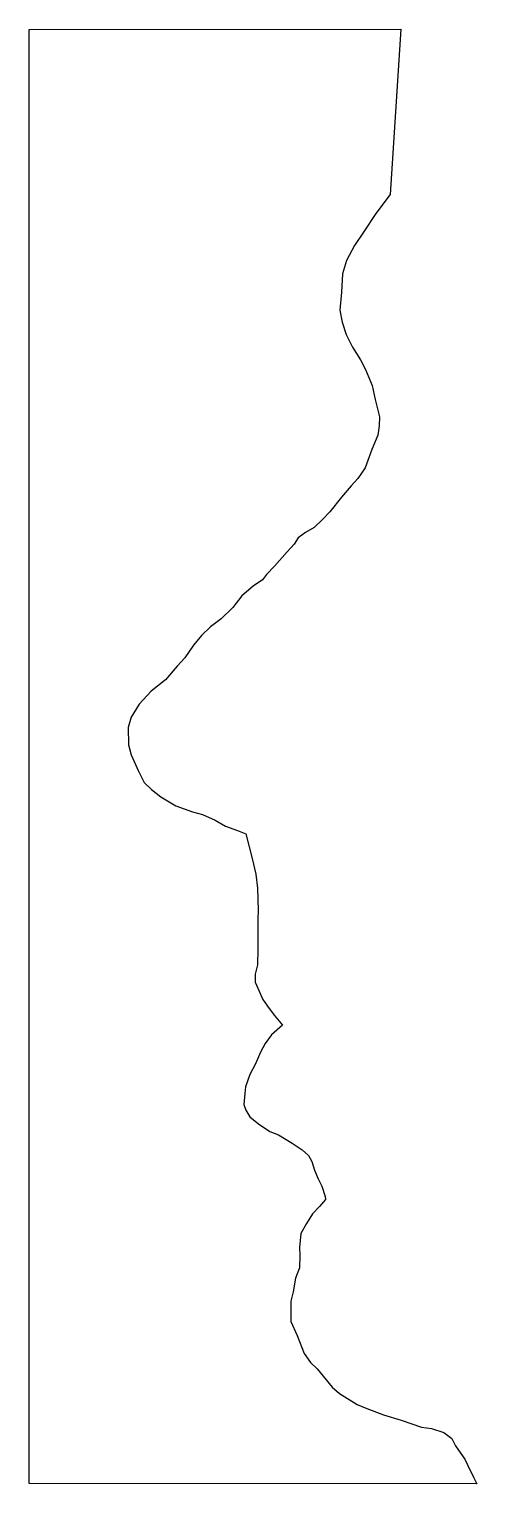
# Model space of a CAD drawing. Header units: millimetres. Extents: x 0 to 13.4, y 0 to 43.4.
import ezdxf

# ---------------------------------------------------------------- set-up
doc = ezdxf.new("R2010")
doc.units = ezdxf.units.MM
doc.layers.add('Profile', color=7, linetype='CONTINUOUS')

msp = doc.modelspace()

# ---------------------------------------------------------------- linework, layer by layer
at = {"layer": 'Profile', "color": 7}
msp.add_lwpolyline([(11.1124, 43.422464), (10.797, 38.489601), (10.3637, 37.922451), (10.0037, 37.362611), (9.7305, 36.971911), (9.49268, 36.523951), (9.37267, 36.122391), (9.34774, 35.579231), (9.29547, 35.041481), (9.36609, 34.682201), (9.48586, 34.314791), (9.67718, 33.938891), (9.91347, 33.562901), (10.0617, 33.269101), (10.2565, 32.792701), (10.3482, 32.377501), (10.4788, 31.857101), (10.4671, 31.594401), (10.4272, 31.315901), (10.2499, 30.881001), (10.0512, 30.340101), (9.83279, 30.015201), (9.63264, 29.804701), (9.34034, 29.463701), (8.99765, 29.027901), (8.76978, 28.786101), (8.52732, 28.559901), (8.27384, 28.412401), (8.05496, 28.252101), (7.92863, 28.059001), (7.72043, 27.835801), (7.34868, 27.401701), (7.10501, 27.153301), (6.98649, 26.996001), (6.70729, 26.810801), (6.37121, 26.520501), (6.10737, 26.172101), (5.7606, 25.835301), (5.43495, 25.598901), (5.17196, 25.336701), (4.93366, 25.052501), (4.66891, 24.670401), (4.44069, 24.424401), (4.09718, 24.014301), (3.66928, 23.678801), (3.31355, 23.289001), (3.07218, 22.896501), (2.98329, 22.587601), (2.98739, 22.074901), (3.07308, 21.779801), (3.27933, 21.306), (3.46351, 20.9555), (3.67673, 20.7433), (3.9524, 20.5218), (4.39986, 20.26), (4.89589, 20.0805), (5.20081, 19.996), (5.57612, 19.8265), (5.88052, 19.6496), (6.24203, 19.5192), (6.4876, 19.4196), (6.58703, 19.0289), (6.67888, 18.6892), (6.79385, 18.217), (6.83443, 17.7955), (6.85854, 17.1389), (6.84826, 16.8723), (6.85366, 15.9881), (6.84074, 15.5098), (6.76565, 15.2362), (6.76915, 15.0001), (6.84896, 14.8198), (6.9988, 14.4809), (7.13412, 14.2849), (7.3409, 14.014), (7.58043, 13.7152), (7.25657, 13.4219), (7.06828, 13.165), (6.92977, 12.9136), (6.7776, 12.5623), (6.60981, 12.2381), (6.48113, 11.8781), (6.45711, 11.6794), (6.42901, 11.3498), (6.49006, 11.1748), (6.61313, 10.9759), (6.86943, 10.7695), (7.20803, 10.5406), (7.46497, 10.4398), (7.8781, 10.1901), (8.16937, 10.0004), (8.35719, 9.829), (8.46378, 9.6465), (8.54016, 9.3875), (8.64708, 9.131), (8.76128, 8.9132), (8.8561, 8.6044), (8.87017, 8.5175), (8.68652, 8.3056), (8.48121, 8.0824), (8.30085, 7.7937), (8.13605, 7.5049), (8.09638, 7.0844), (8.10388, 6.842), (8.08885, 6.4764), (7.97735, 6.1697), (7.90693, 5.7561), (7.83311, 5.4827), (7.83571, 5.2216), (7.83571, 4.8725), (8.01869, 4.4596), (8.23231, 3.9204), (8.4174, 3.652), (8.6204, 3.4618), (9.06307, 2.9153), (9.28563, 2.7242), (9.80905, 2.4006), (10.046, 2.3045), (10.5999, 2.0966), (11.126, 1.9347), (11.7278, 1.7274), (12.0251, 1.6846), (12.392, 1.5619), (12.6345, 1.3818), (12.749, 1.164), (12.9054, 0.9422), (13.0199, 0.7684), (13.1156, 0.5762), (13.279, 0.2322), (13.3828, 0.0318), (0.027512, 0.0402), (0.028882, 43.411287)], close=True, dxfattribs=at)

doc.saveas('drawing.dxf')
